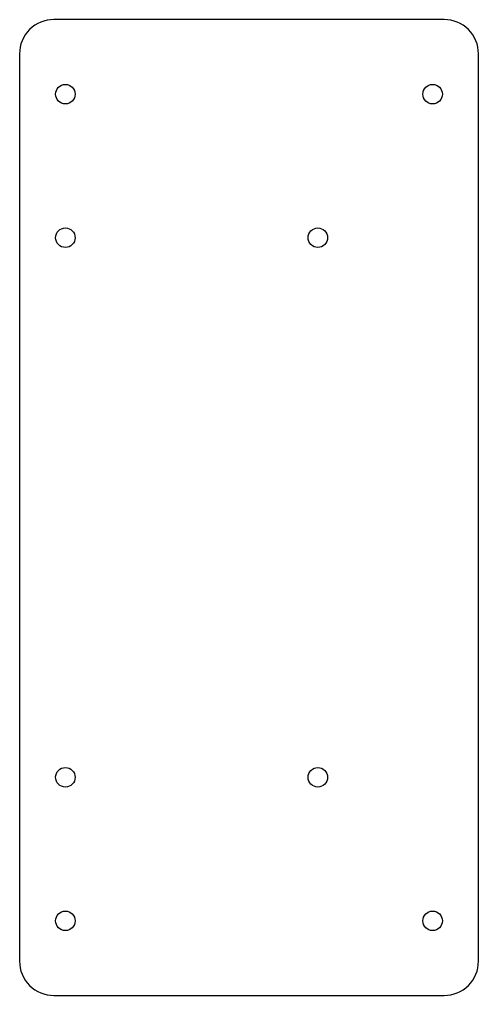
# Model space of a CAD drawing. Header units: millimetres. Extents: x -40 to 40, y -85 to 85.
import ezdxf

# ---------------------------------------------------------------- set-up
doc = ezdxf.new("R2010")
doc.units = ezdxf.units.MM
doc.layers.add('KES', color=1, linetype='Continuous')

msp = doc.modelspace()

# ---------------------------------------------------------------- linework, layer by layer
at = {"layer": 'KES'}
msp.add_lwpolyline([(-34, -85), (34, -85, 0.414214), (40, -79), (40, 79, 0.414214), (34, 85), (-34, 85, 0.414214), (-40, 79), (-40, -79, 0.414214)], format="xyb", close=True, dxfattribs=at)
for centre in [(-32, 72), (32, 72), (-32, 47), (12, 47), (-32, -47), (12, -47), (-32, -72), (32, -72)]:
    msp.add_circle(centre, 1.7, dxfattribs=at)

doc.saveas('drawing.dxf')
